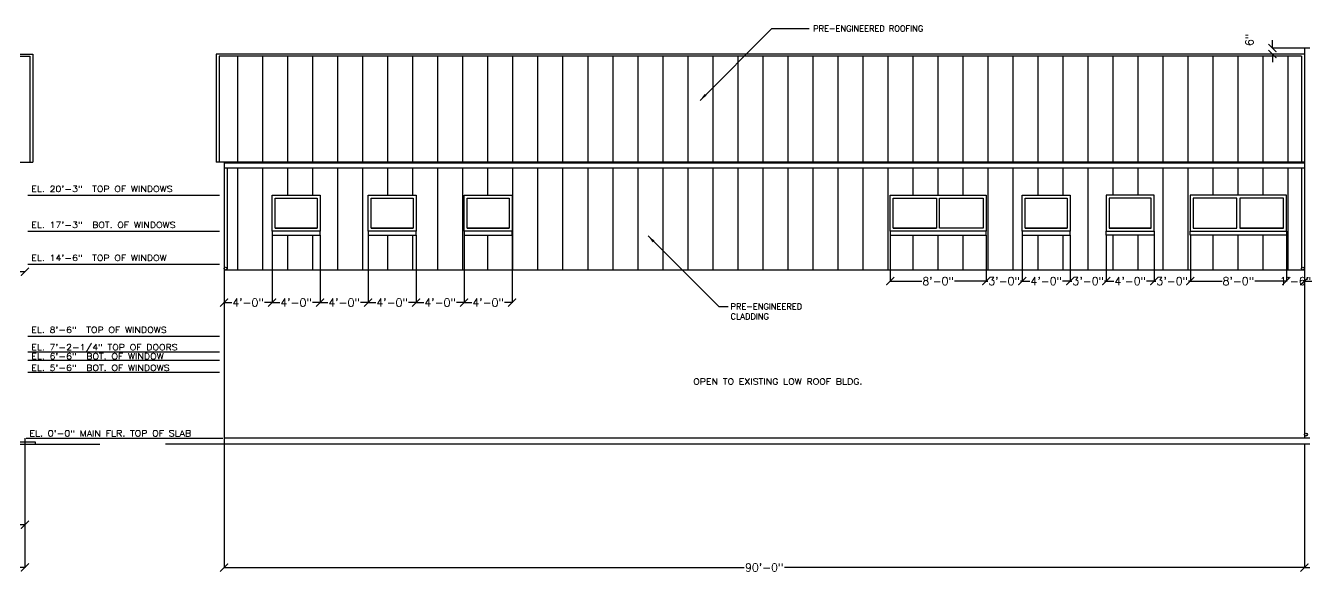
# Model space of a CAD drawing. Header units: millimetres. Extents: x -56835 to 31869, y -46987 to 26719.
# Drawn here: x -23431 to 8530, y -21028 to -7326 of the extents above; entities that cross this region are included whole.
import ezdxf

# ---------------------------------------------------------------- set-up
doc = ezdxf.new("R2010")
doc.units = ezdxf.units.MM
doc.header["$MEASUREMENT"] = 0
doc.header["$PDMODE"] = 3
doc.layers.get('0').update_dxf_attribs({"linetype": 'CONTINUOUS'})
doc.layers.get('DEFPOINTS').update_dxf_attribs({"linetype": 'CONTINUOUS'})
for name, color, linetype in [('Elevation_Cladding', 150, 'CONTINUOUS'), ('Elevation_Dim', 2, 'CONTINUOUS'), ('Elevation_GB', 41, 'CONTINUOUS'), ('Elevation_Trim', 1, 'CONTINUOUS'), ('Floor_Plan_Downspout', 21, 'CONTINUOUS'), ('Floor_Plan_SplashGuard', 22, 'CONTINUOUS'), ('WALLS', 71, 'CONTINUOUS')]:
    doc.layers.add(name, color=color, linetype=linetype)
doc.styles.add('ROMANS-115', font='romans.shx')
doc.dimstyles.new('18-ROMANS-115-PS', dxfattribs={"dimscale": 100, "dimtxt": 2, "dimasz": 2, "dimexe": 0.0625, "dimexo": 0.03125, "dimgap": 0.03125, "dimtad": 0, "dimdec": 3, "dimlfac": 0.04, "dimzin": 3, "dimdsep": 46, "dimlunit": 4, "dimtxsty": 'ROMANS-115', "dimblk": 'ARCHTICK', "dimcen": 0.125, "dimdle": 0.0625, "dimclrd": 256, "dimclre": 256, "dimclrt": 256, "dimadec": 0, "dimazin": 0, "dimtfac": 1, "dimtdec": 3, "dimtix": 1, "dimtofl": 0, "dimtmove": 2, "dimatfit": 0, "dimfxl": 1, "dimtfillclr": 256, "dimfrac": 1, "dimtolj": 1, "dimtzin": 0, "dimarcsym": 0})
pattern_1 = [(90, (0, 0), (-625, 4e-14), [])]

# ---------------------------------------------------------------- blocks, each defined once
blk = doc.blocks.new('_ArchTick')
at = {"color": 0, "linetype": 'ByBlock', "const_width": 0.15}
blk.add_lwpolyline([(-0.5, -0.5), (0.5, 0.5)], dxfattribs=at)
blk = doc.blocks.new('*D27')
at = {"layer": 'DEFPOINTS', "color": 0}
for p in [(-50447, -17642), (-23447, -17642), (-23447, -20879)]:
    blk.add_point(p, dxfattribs=at)
at = {"layer": 'Elevation_Dim', "lineweight": -2}
for p, q in [((-50447, -17645), (-50447, -20885)), ((-23447, -17645), (-23447, -20885)), ((-50453, -20879), (-37450, -20879)), ((-23440, -20879), (-36443, -20879))]:
    blk.add_line(p, q, dxfattribs=at)
at = {"layer": 'Elevation_Dim', "lineweight": -2, "xscale": 200, "yscale": 200, "zscale": 200, "rotation": 180}
blk.add_blockref('_ArchTick', (-50447, -20879), dxfattribs=at)
at = {"layer": 'Elevation_Dim', "lineweight": -2, "xscale": 200, "yscale": 200, "zscale": 200}
blk.add_blockref('_ArchTick', (-23447, -20879), dxfattribs=at)
at = {"layer": 'Elevation_Dim', "insert": (-36947, -20879), "char_height": 200, "attachment_point": 5, "style": 'ROMANS-115'}
blk.add_mtext('\\A1;90\'-0"', dxfattribs=at)
blk = doc.blocks.new('*D28')
at = {"layer": 'DEFPOINTS', "color": 0}
for p in [(-30540, -17642), (-23447, -17642), (-23447, -19813)]:
    blk.add_point(p, dxfattribs=at)
at = {"layer": 'Elevation_Dim', "lineweight": -2}
for p, q in [((-30540, -17645), (-30540, -19819)), ((-23447, -17645), (-23447, -19819)), ((-30547, -19813), (-27682, -19813)), ((-23440, -19813), (-26305, -19813))]:
    blk.add_line(p, q, dxfattribs=at)
at = {"layer": 'Elevation_Dim', "lineweight": -2, "xscale": 200, "yscale": 200, "zscale": 200, "rotation": 180}
blk.add_blockref('_ArchTick', (-30540, -19813), dxfattribs=at)
at = {"layer": 'Elevation_Dim', "lineweight": -2, "xscale": 200, "yscale": 200, "zscale": 200}
blk.add_blockref('_ArchTick', (-23447, -19813), dxfattribs=at)
at = {"layer": 'Elevation_Dim', "insert": (-26993, -19813), "char_height": 200, "attachment_point": 5, "style": 'ROMANS-115'}
blk.add_mtext('\\A1;23\'-7{\\H1.000000x;\\S3#4;}"', dxfattribs=at)
blk = doc.blocks.new('*D53')
at = {"layer": 'DEFPOINTS', "color": 0}
for p in [(-24647, -13481), (-23447, -13481), (-23447, -13481)]:
    blk.add_point(p, dxfattribs=at)
at = {"layer": 'Elevation_Dim', "lineweight": -2}
for p, q in [((-24653, -13481), (-24454, -13481)), ((-24647, -13477), (-24647, -13474)), ((-23440, -13481), (-23639, -13481)), ((-23447, -13477), (-23447, -13474))]:
    blk.add_line(p, q, dxfattribs=at)
at = {"layer": 'Elevation_Dim', "lineweight": -2, "xscale": 200, "yscale": 200, "zscale": 200, "rotation": 180}
blk.add_blockref('_ArchTick', (-24647, -13481), dxfattribs=at)
at = {"layer": 'Elevation_Dim', "lineweight": -2, "xscale": 200, "yscale": 200, "zscale": 200}
blk.add_blockref('_ArchTick', (-23447, -13481), dxfattribs=at)
at = {"layer": 'Elevation_Dim', "insert": (-24047, -13481), "char_height": 200, "attachment_point": 5, "style": 'ROMANS-115'}
blk.add_mtext('\\A1;4\'-0"', dxfattribs=at)
blk = doc.blocks.new('*D76')
at = {"layer": 'DEFPOINTS', "color": 0}
for p in [(-18470, -17792), (8530, -17792), (-18470, -20879)]:
    blk.add_point(p, dxfattribs=at)
at = {"layer": 'Elevation_Dim', "lineweight": -2}
for p, q in [((-18470, -17795), (-18470, -20885)), ((8530, -17795), (8530, -20885)), ((-18476, -20879), (-5473, -20879)), ((8537, -20879), (-4467, -20879))]:
    blk.add_line(p, q, dxfattribs=at)
at = {"layer": 'Elevation_Dim', "lineweight": -2, "xscale": 200, "yscale": 200, "zscale": 200, "rotation": 180}
blk.add_blockref('_ArchTick', (-18470, -20879), dxfattribs=at)
at = {"layer": 'Elevation_Dim', "lineweight": -2, "xscale": 200, "yscale": 200, "zscale": 200}
blk.add_blockref('_ArchTick', (8530, -20879), dxfattribs=at)
at = {"layer": 'Elevation_Dim', "insert": (-4970, -20879), "char_height": 200, "attachment_point": 5, "style": 'ROMANS-115'}
blk.add_mtext('\\A1;90\'-0"', dxfattribs=at)
blk = doc.blocks.new('*D80')
at = {"layer": 'DEFPOINTS', "color": 0}
for p in [(8530, -17792), (11230, -17792), (8530, -20879)]:
    blk.add_point(p, dxfattribs=at)
at = {"layer": 'Elevation_Dim', "lineweight": -2}
for p, q in [((8530, -17795), (8530, -20885)), ((11230, -17795), (11230, -20885)), ((8524, -20879), (9481, -20879)), ((11237, -20879), (10297, -20879))]:
    blk.add_line(p, q, dxfattribs=at)
at = {"layer": 'Elevation_Dim', "lineweight": -2, "xscale": 200, "yscale": 200, "zscale": 200, "rotation": 180}
blk.add_blockref('_ArchTick', (8530, -20879), dxfattribs=at)
at = {"layer": 'Elevation_Dim', "lineweight": -2, "xscale": 200, "yscale": 200, "zscale": 200}
blk.add_blockref('_ArchTick', (11230, -20879), dxfattribs=at)
at = {"layer": 'Elevation_Dim', "insert": (9889, -20897), "char_height": 200, "attachment_point": 5, "style": 'ROMANS-115'}
blk.add_mtext('\\A1;9\'-0"', dxfattribs=at)
blk = doc.blocks.new('*D81')
at = {"layer": 'DEFPOINTS', "color": 0}
for p in [(7730, -7892), (8530, -7892), (8048, -8042)]:
    blk.add_point(p, dxfattribs=at)
at = {"layer": 'Elevation_Dim', "lineweight": -2}
for p, q in [((8527, -7892), (7723, -7892)), ((7730, -7892), (7730, -7692)), ((8045, -8042), (7723, -8042)), ((7730, -8042), (7730, -8242))]:
    blk.add_line(p, q, dxfattribs=at)
at = {"layer": 'Elevation_Dim', "lineweight": -2, "xscale": 200, "yscale": 200, "zscale": 200}
for p, rotation in [((7730, -7892), 270), ((7730, -8042), 90)]:
    blk.add_blockref('_ArchTick', p, dxfattribs=dict(at, rotation=rotation))
at = {"layer": 'Elevation_Dim', "insert": (7155, -7684), "char_height": 200, "attachment_point": 5, "rotation": 90, "style": 'ROMANS-115'}
blk.add_mtext('\\A1;6"', dxfattribs=at)
blk = doc.blocks.new('*D84')
at = {"layer": 'DEFPOINTS', "color": 0}
for p in [(-17270, -12567), (-16070, -12567), (-16070, -14253)]:
    blk.add_point(p, dxfattribs=at)
at = {"layer": 'Elevation_Dim', "lineweight": -2}
for p, q in [((-17270, -12570), (-17270, -14259)), ((-16070, -12570), (-16070, -14259)), ((-17276, -14253), (-17078, -14253)), ((-16063, -14253), (-16262, -14253))]:
    blk.add_line(p, q, dxfattribs=at)
at = {"layer": 'Elevation_Dim', "lineweight": -2, "xscale": 200, "yscale": 200, "zscale": 200, "rotation": 180}
blk.add_blockref('_ArchTick', (-17270, -14253), dxfattribs=at)
at = {"layer": 'Elevation_Dim', "lineweight": -2, "xscale": 200, "yscale": 200, "zscale": 200}
blk.add_blockref('_ArchTick', (-16070, -14253), dxfattribs=at)
at = {"layer": 'Elevation_Dim', "insert": (-16670, -14253), "char_height": 200, "attachment_point": 5, "style": 'ROMANS-115'}
blk.add_mtext('\\A1;4\'-0"', dxfattribs=at)
blk = doc.blocks.new('*D85')
at = {"layer": 'DEFPOINTS', "color": 0}
for p in [(-14870, -12567), (-13670, -12567), (-13670, -14253)]:
    blk.add_point(p, dxfattribs=at)
at = {"layer": 'Elevation_Dim', "lineweight": -2}
for p, q in [((-14870, -12570), (-14870, -14259)), ((-13670, -12570), (-13670, -14259)), ((-14876, -14253), (-14678, -14253)), ((-13663, -14253), (-13862, -14253))]:
    blk.add_line(p, q, dxfattribs=at)
at = {"layer": 'Elevation_Dim', "lineweight": -2, "xscale": 200, "yscale": 200, "zscale": 200, "rotation": 180}
blk.add_blockref('_ArchTick', (-14870, -14253), dxfattribs=at)
at = {"layer": 'Elevation_Dim', "lineweight": -2, "xscale": 200, "yscale": 200, "zscale": 200}
blk.add_blockref('_ArchTick', (-13670, -14253), dxfattribs=at)
at = {"layer": 'Elevation_Dim', "insert": (-14270, -14253), "char_height": 200, "attachment_point": 5, "style": 'ROMANS-115'}
blk.add_mtext('\\A1;4\'-0"', dxfattribs=at)
blk = doc.blocks.new('*D86')
at = {"layer": 'DEFPOINTS', "color": 0}
for p in [(-12470, -12567), (-11270, -12567), (-11270, -14253)]:
    blk.add_point(p, dxfattribs=at)
at = {"layer": 'Elevation_Dim', "lineweight": -2}
for p, q in [((-12470, -12570), (-12470, -14259)), ((-11270, -12570), (-11270, -14259)), ((-12476, -14253), (-12278, -14253)), ((-11263, -14253), (-11462, -14253))]:
    blk.add_line(p, q, dxfattribs=at)
at = {"layer": 'Elevation_Dim', "lineweight": -2, "xscale": 200, "yscale": 200, "zscale": 200, "rotation": 180}
blk.add_blockref('_ArchTick', (-12470, -14253), dxfattribs=at)
at = {"layer": 'Elevation_Dim', "lineweight": -2, "xscale": 200, "yscale": 200, "zscale": 200}
blk.add_blockref('_ArchTick', (-11270, -14253), dxfattribs=at)
at = {"layer": 'Elevation_Dim', "insert": (-11870, -14253), "char_height": 200, "attachment_point": 5, "style": 'ROMANS-115'}
blk.add_mtext('\\A1;4\'-0"', dxfattribs=at)
blk = doc.blocks.new('*D87')
at = {"layer": 'DEFPOINTS', "color": 0}
for p in [(-16070, -14253), (-14870, -14253), (-14870, -14253)]:
    blk.add_point(p, dxfattribs=at)
at = {"layer": 'Elevation_Dim', "lineweight": -2}
for p, q in [((-16076, -14253), (-15878, -14253)), ((-16070, -14250), (-16070, -14247)), ((-14863, -14253), (-15062, -14253)), ((-14870, -14250), (-14870, -14247))]:
    blk.add_line(p, q, dxfattribs=at)
at = {"layer": 'Elevation_Dim', "lineweight": -2, "xscale": 200, "yscale": 200, "zscale": 200, "rotation": 180}
blk.add_blockref('_ArchTick', (-16070, -14253), dxfattribs=at)
at = {"layer": 'Elevation_Dim', "lineweight": -2, "xscale": 200, "yscale": 200, "zscale": 200}
blk.add_blockref('_ArchTick', (-14870, -14253), dxfattribs=at)
at = {"layer": 'Elevation_Dim', "insert": (-15470, -14253), "char_height": 200, "attachment_point": 5, "style": 'ROMANS-115'}
blk.add_mtext('\\A1;4\'-0"', dxfattribs=at)
blk = doc.blocks.new('*D88')
at = {"layer": 'DEFPOINTS', "color": 0}
for p in [(-13670, -14253), (-12470, -14253), (-12470, -14253)]:
    blk.add_point(p, dxfattribs=at)
at = {"layer": 'Elevation_Dim', "lineweight": -2}
for p, q in [((-13676, -14253), (-13478, -14253)), ((-13670, -14250), (-13670, -14247)), ((-12463, -14253), (-12662, -14253)), ((-12470, -14250), (-12470, -14247))]:
    blk.add_line(p, q, dxfattribs=at)
at = {"layer": 'Elevation_Dim', "lineweight": -2, "xscale": 200, "yscale": 200, "zscale": 200, "rotation": 180}
blk.add_blockref('_ArchTick', (-13670, -14253), dxfattribs=at)
at = {"layer": 'Elevation_Dim', "lineweight": -2, "xscale": 200, "yscale": 200, "zscale": 200}
blk.add_blockref('_ArchTick', (-12470, -14253), dxfattribs=at)
at = {"layer": 'Elevation_Dim', "insert": (-13070, -14253), "char_height": 200, "attachment_point": 5, "style": 'ROMANS-115'}
blk.add_mtext('\\A1;4\'-0"', dxfattribs=at)
blk = doc.blocks.new('*D89')
at = {"layer": 'DEFPOINTS', "color": 0}
for p in [(-18470, -14253), (-18470, -14253), (-17270, -14253)]:
    blk.add_point(p, dxfattribs=at)
at = {"layer": 'Elevation_Dim', "lineweight": -2}
for p, q in [((-18476, -14253), (-18278, -14253)), ((-18470, -14250), (-18470, -14247)), ((-17263, -14253), (-17462, -14253)), ((-17270, -14250), (-17270, -14247))]:
    blk.add_line(p, q, dxfattribs=at)
at = {"layer": 'Elevation_Dim', "lineweight": -2, "xscale": 200, "yscale": 200, "zscale": 200, "rotation": 180}
blk.add_blockref('_ArchTick', (-18470, -14253), dxfattribs=at)
at = {"layer": 'Elevation_Dim', "lineweight": -2, "xscale": 200, "yscale": 200, "zscale": 200}
blk.add_blockref('_ArchTick', (-17270, -14253), dxfattribs=at)
at = {"layer": 'Elevation_Dim', "insert": (-17870, -14253), "char_height": 200, "attachment_point": 5, "style": 'ROMANS-115'}
blk.add_mtext('\\A1;4\'-0"', dxfattribs=at)
blk = doc.blocks.new('*D90')
at = {"layer": 'DEFPOINTS', "color": 0}
for p in [(-1824, -12567), (576, -12567), (576, -13717)]:
    blk.add_point(p, dxfattribs=at)
at = {"layer": 'Elevation_Dim', "lineweight": -2}
for p, q in [((-1824, -12570), (-1824, -13724)), ((576, -12570), (576, -13724)), ((-1831, -13717), (-1032, -13717)), ((582, -13717), (-217, -13717))]:
    blk.add_line(p, q, dxfattribs=at)
at = {"layer": 'Elevation_Dim', "lineweight": -2, "xscale": 200, "yscale": 200, "zscale": 200, "rotation": 180}
blk.add_blockref('_ArchTick', (-1824, -13717), dxfattribs=at)
at = {"layer": 'Elevation_Dim', "lineweight": -2, "xscale": 200, "yscale": 200, "zscale": 200}
blk.add_blockref('_ArchTick', (576, -13717), dxfattribs=at)
at = {"layer": 'Elevation_Dim', "insert": (-624, -13717), "char_height": 200, "attachment_point": 5, "style": 'ROMANS-115'}
blk.add_mtext('\\A1;8\'-0"', dxfattribs=at)
blk = doc.blocks.new('*D91')
at = {"layer": 'DEFPOINTS', "color": 0}
for p in [(5679, -12567), (8079, -12567), (8079, -13717)]:
    blk.add_point(p, dxfattribs=at)
at = {"layer": 'Elevation_Dim', "lineweight": -2}
for p, q in [((5679, -12570), (5679, -13724)), ((8079, -12570), (8079, -13724)), ((5673, -13717), (6471, -13717)), ((8085, -13717), (7287, -13717))]:
    blk.add_line(p, q, dxfattribs=at)
at = {"layer": 'Elevation_Dim', "lineweight": -2, "xscale": 200, "yscale": 200, "zscale": 200, "rotation": 180}
blk.add_blockref('_ArchTick', (5679, -13717), dxfattribs=at)
at = {"layer": 'Elevation_Dim', "lineweight": -2, "xscale": 200, "yscale": 200, "zscale": 200}
blk.add_blockref('_ArchTick', (8079, -13717), dxfattribs=at)
at = {"layer": 'Elevation_Dim', "insert": (6879, -13717), "char_height": 200, "attachment_point": 5, "style": 'ROMANS-115'}
blk.add_mtext('\\A1;8\'-0"', dxfattribs=at)
blk = doc.blocks.new('*D92')
at = {"layer": 'DEFPOINTS', "color": 0}
for p in [(1477, -12567), (2677, -12567), (2677, -13717)]:
    blk.add_point(p, dxfattribs=at)
at = {"layer": 'Elevation_Dim', "lineweight": -2}
for p, q in [((1477, -12570), (1477, -13724)), ((2677, -12570), (2677, -13724)), ((1471, -13717), (1669, -13717)), ((2683, -13717), (2485, -13717))]:
    blk.add_line(p, q, dxfattribs=at)
at = {"layer": 'Elevation_Dim', "lineweight": -2, "xscale": 200, "yscale": 200, "zscale": 200, "rotation": 180}
blk.add_blockref('_ArchTick', (1477, -13717), dxfattribs=at)
at = {"layer": 'Elevation_Dim', "lineweight": -2, "xscale": 200, "yscale": 200, "zscale": 200}
blk.add_blockref('_ArchTick', (2677, -13717), dxfattribs=at)
at = {"layer": 'Elevation_Dim', "insert": (2077, -13717), "char_height": 200, "attachment_point": 5, "style": 'ROMANS-115'}
blk.add_mtext('\\A1;4\'-0"', dxfattribs=at)
blk = doc.blocks.new('*D93')
at = {"layer": 'DEFPOINTS', "color": 0}
for p in [(3577, -12567), (4777, -12567), (4777, -13717)]:
    blk.add_point(p, dxfattribs=at)
at = {"layer": 'Elevation_Dim', "lineweight": -2}
for p, q in [((3577, -12570), (3577, -13724)), ((4777, -12570), (4777, -13724)), ((3571, -13717), (3769, -13717)), ((4783, -13717), (4585, -13717))]:
    blk.add_line(p, q, dxfattribs=at)
at = {"layer": 'Elevation_Dim', "lineweight": -2, "xscale": 200, "yscale": 200, "zscale": 200, "rotation": 180}
blk.add_blockref('_ArchTick', (3577, -13717), dxfattribs=at)
at = {"layer": 'Elevation_Dim', "lineweight": -2, "xscale": 200, "yscale": 200, "zscale": 200}
blk.add_blockref('_ArchTick', (4777, -13717), dxfattribs=at)
at = {"layer": 'Elevation_Dim', "insert": (4177, -13717), "char_height": 200, "attachment_point": 5, "style": 'ROMANS-115'}
blk.add_mtext('\\A1;4\'-0"', dxfattribs=at)
blk = doc.blocks.new('*D94')
at = {"layer": 'DEFPOINTS', "color": 0}
for p in [(576, -13717), (1476, -13717), (1476, -13717)]:
    blk.add_point(p, dxfattribs=at)
at = {"layer": 'Elevation_Dim', "lineweight": -2}
for p, q in [((569, -13717), (618, -13717)), ((576, -13714), (576, -13711)), ((1482, -13717), (1433, -13717)), ((1476, -13714), (1476, -13711))]:
    blk.add_line(p, q, dxfattribs=at)
at = {"layer": 'Elevation_Dim', "lineweight": -2, "xscale": 200, "yscale": 200, "zscale": 200, "rotation": 180}
blk.add_blockref('_ArchTick', (576, -13717), dxfattribs=at)
at = {"layer": 'Elevation_Dim', "lineweight": -2, "xscale": 200, "yscale": 200, "zscale": 200}
blk.add_blockref('_ArchTick', (1476, -13717), dxfattribs=at)
at = {"layer": 'Elevation_Dim', "insert": (1026, -13717), "char_height": 200, "attachment_point": 5, "style": 'ROMANS-115'}
blk.add_mtext('\\A1;3\'-0"', dxfattribs=at)
blk = doc.blocks.new('*D95')
at = {"layer": 'DEFPOINTS', "color": 0}
for p in [(2677, -13717), (3577, -13717), (3577, -13717)]:
    blk.add_point(p, dxfattribs=at)
at = {"layer": 'Elevation_Dim', "lineweight": -2}
for p, q in [((2671, -13717), (2719, -13717)), ((2677, -13714), (2677, -13711)), ((3583, -13717), (3535, -13717)), ((3577, -13714), (3577, -13711))]:
    blk.add_line(p, q, dxfattribs=at)
at = {"layer": 'Elevation_Dim', "lineweight": -2, "xscale": 200, "yscale": 200, "zscale": 200, "rotation": 180}
blk.add_blockref('_ArchTick', (2677, -13717), dxfattribs=at)
at = {"layer": 'Elevation_Dim', "lineweight": -2, "xscale": 200, "yscale": 200, "zscale": 200}
blk.add_blockref('_ArchTick', (3577, -13717), dxfattribs=at)
at = {"layer": 'Elevation_Dim', "insert": (3127, -13717), "char_height": 200, "attachment_point": 5, "style": 'ROMANS-115'}
blk.add_mtext('\\A1;3\'-0"', dxfattribs=at)
blk = doc.blocks.new('*D96')
at = {"layer": 'DEFPOINTS', "color": 0}
for p in [(4777, -13717), (5677, -13717), (5677, -13717)]:
    blk.add_point(p, dxfattribs=at)
at = {"layer": 'Elevation_Dim', "lineweight": -2}
for p, q in [((4771, -13717), (4819, -13717)), ((4777, -13714), (4777, -13711)), ((5683, -13717), (5635, -13717)), ((5677, -13714), (5677, -13711))]:
    blk.add_line(p, q, dxfattribs=at)
at = {"layer": 'Elevation_Dim', "lineweight": -2, "xscale": 200, "yscale": 200, "zscale": 200, "rotation": 180}
blk.add_blockref('_ArchTick', (4777, -13717), dxfattribs=at)
at = {"layer": 'Elevation_Dim', "lineweight": -2, "xscale": 200, "yscale": 200, "zscale": 200}
blk.add_blockref('_ArchTick', (5677, -13717), dxfattribs=at)
at = {"layer": 'Elevation_Dim', "insert": (5227, -13717), "char_height": 200, "attachment_point": 5, "style": 'ROMANS-115'}
blk.add_mtext('\\A1;3\'-0"', dxfattribs=at)
blk = doc.blocks.new('*D97')
at = {"layer": 'DEFPOINTS', "color": 0}
for p in [(8079, -13717), (8530, -13717), (8530, -13717)]:
    blk.add_point(p, dxfattribs=at)
at = {"layer": 'Elevation_Dim', "lineweight": -2}
for p, q in [((8079, -13717), (7879, -13717)), ((8079, -13714), (8079, -13711)), ((8530, -13714), (8530, -13711)), ((8530, -13717), (8730, -13717))]:
    blk.add_line(p, q, dxfattribs=at)
at = {"layer": 'Elevation_Dim', "lineweight": -2, "xscale": 200, "yscale": 200, "zscale": 200}
blk.add_blockref('_ArchTick', (8079, -13717), dxfattribs=at)
at = {"layer": 'Elevation_Dim', "lineweight": -2, "xscale": 200, "yscale": 200, "zscale": 200, "rotation": 180}
blk.add_blockref('_ArchTick', (8530, -13717), dxfattribs=at)
at = {"layer": 'Elevation_Dim', "insert": (8305, -13717), "char_height": 200, "attachment_point": 5, "style": 'ROMANS-115'}
blk.add_mtext('\\A1;1\'-6"', dxfattribs=at)

msp = doc.modelspace()

# ---------------------------------------------------------------- hatches: boundary and pattern name
at = {"layer": 'Elevation_Cladding'}
h = msp.add_hatch(dxfattribs=at)
h.set_pattern_fill('LINE,_O', color=256, scale=5000, angle=90)
h.set_pattern_definition(pattern_1)
h.paths.add_polyline_path([(-23321.5867, -8091.5811), (-50371.5867, -8091.5811), (-50371.5867, -10741.5811), (-23321.5867, -10741.5811)])
h = msp.add_hatch(dxfattribs=at)
h.set_pattern_fill('LINE,_O', color=256, scale=5000, angle=90)
h.set_pattern_definition(pattern_1)
h.paths.add_polyline_path([(-18594.6528, -8091.5811), (8455.3472, -8091.5811), (8455.3472, -10741.5811), (-18594.6528, -10741.5811)])
h = msp.add_hatch(dxfattribs=at)
h.set_pattern_fill('LINE,_O', color=256, scale=5000, angle=90)
h.set_pattern_definition(pattern_1)
h.paths.add_polyline_path([(8455.3472, -10891.5811), (-18394.6528, -10891.5811), (-18394.6528, -13441.5811), (8492.8472, -13441.5811, -0.4142135624), (8455.3472, -13404.0811)])
h.paths.add_polyline_path([(-1824.4465, -12466.5811), (-1824.4465, -11566.5811), (575.5535, -11566.5811), (575.5535, -12466.5811), (575.5535, -12566.5811), (-1824.4465, -12566.5811)], flags=16)
h.paths.add_polyline_path([(-1749.4465, -12391.5811), (-1749.4465, -11641.5811), (-661.9465, -11641.5811), (-661.9465, -12391.5811)], flags=0)
h.paths.add_polyline_path([(-11269.6528, -12566.5811), (-12469.6528, -12566.5811), (-12469.6528, -12466.5811), (-12469.6528, -11566.5811), (-11269.6528, -11566.5811), (-11269.6528, -12466.5811)], flags=16)
h.paths.add_polyline_path([(-11344.6528, -12391.5811), (-12394.6528, -12391.5811), (-12394.6528, -11641.5811), (-11344.6528, -11641.5811)], flags=0)
h.paths.add_polyline_path([(-586.9465, -12391.5811), (-586.9465, -11641.5811), (500.5535, -11641.5811), (500.5535, -12391.5811)], flags=0)
h.paths.add_polyline_path([(-13669.6528, -12566.5811), (-14869.6528, -12566.5811), (-14869.6528, -12466.5811), (-14869.6528, -11566.5811), (-13669.6528, -11566.5811), (-13669.6528, -12466.5811)], flags=16)
h.paths.add_polyline_path([(-13744.6528, -12391.5811), (-14794.6528, -12391.5811), (-14794.6528, -11641.5811), (-13744.6528, -11641.5811)], flags=0)
h.paths.add_polyline_path([(1477.2222, -12466.5811), (1477.2222, -11566.5811), (2677.2222, -11566.5811), (2677.2222, -12466.5811), (2677.2222, -12566.5811), (1477.2222, -12566.5811)], flags=16)
h.paths.add_polyline_path([(1552.2222, -12391.5811), (1552.2222, -11641.5811), (2602.2222, -11641.5811), (2602.2222, -12391.5811)], flags=0)
h.paths.add_polyline_path([(-16069.6528, -12566.5811), (-17269.6528, -12566.5811), (-17269.6528, -12466.5811), (-17269.6528, -11566.5811), (-16069.6528, -11566.5811), (-16069.6528, -12466.5811)], flags=16)
h.paths.add_polyline_path([(-16144.6528, -12391.5811), (-17194.6528, -12391.5811), (-17194.6528, -11641.5811), (-16144.6528, -11641.5811)], flags=0)
h.paths.add_polyline_path([(3577.2222, -12466.5811), (3577.2222, -11566.5811), (4777.2222, -11566.5811), (4777.2222, -12466.5811), (4777.2222, -12566.5811), (3577.2222, -12566.5811)], flags=16)
h.paths.add_polyline_path([(3652.2222, -12391.5811), (3652.2222, -11641.5811), (4702.2222, -11641.5811), (4702.2222, -12391.5811)], flags=0)
h.paths.add_polyline_path([(5678.8908, -12466.5811), (5678.8908, -11566.5811), (8078.8908, -11566.5811), (8078.8908, -12466.5811), (8078.8908, -12566.5811), (5678.8908, -12566.5811)], flags=16)
h.paths.add_polyline_path([(5753.8908, -12391.5811), (5753.8908, -11641.5811), (6841.3908, -11641.5811), (6841.3908, -12391.5811)], flags=0)
h.paths.add_polyline_path([(6916.3908, -12391.5811), (6916.3908, -11641.5811), (8003.8908, -11641.5811), (8003.8908, -12391.5811)], flags=0)

# ---------------------------------------------------------------- linework, layer by layer
at = {"layer": 'Elevation_Dim', "ltscale": 0.1}
for p, q in [((-23377.6674, -11566.5811), (-18581.4906, -11566.5811)), ((-23377.6674, -12466.5811), (-18581.4906, -12466.5811)), ((-23377.6674, -13291.5811), (-18581.4906, -13291.5811)), ((-23377.6674, -15091.5811), (-18581.4906, -15091.5811)), ((-23377.6674, -15485.3311), (-18581.4906, -15485.3311)), ((-23377.6674, -15691.5811), (-18581.4906, -15691.5811)), ((-23377.6674, -15991.5811), (-18581.4906, -15991.5811)), ((-23415.2766, -17641.5811), (-18503.5666, -17641.5811))]:
    msp.add_line(p, q, dxfattribs=at)
at = {"layer": 'Elevation_Dim'}
for points in [[(-16069.6528, -12466.5811), (-17269.6528, -12466.5811), (-17269.6528, -12566.5811), (-16069.6528, -12566.5811)], [(-13669.6528, -12466.5811), (-14869.6528, -12466.5811), (-14869.6528, -12566.5811), (-13669.6528, -12566.5811)], [(-11269.6528, -12466.5811), (-12469.6528, -12466.5811), (-12469.6528, -12566.5811), (-11269.6528, -12566.5811)], [(575.5535, -12466.5811), (-1824.4465, -12466.5811), (-1824.4465, -12566.5811), (575.5535, -12566.5811)], [(2677.2222, -12466.5811), (1477.2222, -12466.5811), (1477.2222, -12566.5811), (2677.2222, -12566.5811)], [(3577.2222, -12466.5811), (4777.2222, -12466.5811), (4777.2222, -12566.5811), (3577.2222, -12566.5811)], [(5678.8908, -12466.5811), (8078.8908, -12466.5811), (8078.8908, -12566.5811), (5678.8908, -12566.5811)]]:
    msp.add_lwpolyline(points, close=True, dxfattribs=at)
at = {"layer": 'Elevation_GB'}
for p, q in [((-56835.4039, -17791.5811), (-21576.3027, -17791.5811)), ((14619.1644, -17791.5811), (-19934.163, -17791.5811)), ((13330.3472, -17641.5811), (-18469.6528, -17641.5811))]:
    msp.add_line(p, q, dxfattribs=at)
at = {"layer": 'Elevation_Trim'}
for p, q in [((-50371.5867, -8091.5811), (-23321.5867, -8091.5811)), ((-23321.5867, -8091.5811), (-23321.5867, -10741.5811)), ((8455.3472, -8091.5811), (-18594.6528, -8091.5811)), ((-18594.6528, -8091.5811), (-18594.6528, -10741.5811)), ((8455.3472, -8091.5811), (8455.3472, -10741.5811)), ((8530.3472, -10766.5811), (-18469.6528, -10766.5811)), ((8530.3472, -10891.5811), (-18469.6528, -10891.5811))]:
    msp.add_line(p, q, dxfattribs=at)
at = {"layer": 'Floor_Plan_Downspout'}
for p, q in [((-18394.6528, -10891.5811), (-18394.6528, -13404.0811)), ((8455.3472, -10891.5811), (8455.3472, -13404.0811))]:
    msp.add_line(p, q, dxfattribs=at)
for centre in [(-18432.1528, -13404.0811), (8492.8472, -13404.0811), (8567.8472, -17554.0811)]:
    msp.add_circle(centre, 37.5, dxfattribs=at)
at = {"layer": 'Floor_Plan_SplashGuard'}
msp.add_lwpolyline([(-23784.0867, -17791.5811), (-23184.0867, -17791.5811), (-23184.0867, -17741.5811), (-23784.0867, -17741.5811)], close=True, dxfattribs=at)
at = {"layer": 'WALLS'}
for p, q in [((8530.3472, -7891.5811), (8530.3472, -17641.5811)), ((11230.3472, -7891.5811), (8530.3472, -7891.5811)), ((-50446.5867, -8041.5811), (-23246.5867, -8041.5811)), ((-23246.5867, -8041.5811), (-23246.5867, -10741.5811)), ((8530.3472, -8041.5811), (-18669.6528, -8041.5811)), ((-18669.6528, -8041.5811), (-18669.6528, -10741.5811)), ((-50446.5867, -10741.5811), (-23246.5867, -10741.5811)), ((8530.3472, -10741.5811), (-18669.6528, -10741.5811)), ((-18469.6528, -10741.5811), (-18469.6528, -17791.5811)), ((-17194.6528, -12391.5811), (-16144.6528, -12391.5811)), ((-14794.6528, -12391.5811), (-13744.6528, -12391.5811)), ((-12394.6528, -12391.5811), (-11344.6528, -12391.5811)), ((-1749.4465, -12391.5811), (-661.9465, -12391.5811)), ((1552.2222, -12391.5811), (2602.2222, -12391.5811)), ((4702.2222, -12391.5811), (3652.2222, -12391.5811)), ((8003.8908, -12391.5811), (6916.3908, -12391.5811)), ((8530.3472, -13441.5811), (-18469.6528, -13441.5811))]:
    msp.add_line(p, q, dxfattribs=at)
for points in [[(-17269.6528, -12466.5811), (-17269.6528, -11566.5811), (-16069.6528, -11566.5811), (-16069.6528, -12466.5811)], [(-17194.6528, -12391.5811), (-17194.6528, -11641.5811), (-16144.6528, -11641.5811), (-16144.6528, -12391.5811)], [(-14869.6528, -12466.5811), (-14869.6528, -11566.5811), (-13669.6528, -11566.5811), (-13669.6528, -12466.5811)], [(-14794.6528, -12391.5811), (-14794.6528, -11641.5811), (-13744.6528, -11641.5811), (-13744.6528, -12391.5811)], [(-12469.6528, -12466.5811), (-12469.6528, -11566.5811), (-11269.6528, -11566.5811), (-11269.6528, -12466.5811)], [(-12394.6528, -12391.5811), (-12394.6528, -11641.5811), (-11344.6528, -11641.5811), (-11344.6528, -12391.5811)], [(-1824.4465, -12466.5811), (-1824.4465, -11566.5811), (575.5535, -11566.5811), (575.5535, -12466.5811)], [(-1749.4465, -12391.5811), (-1749.4465, -11641.5811), (-661.9465, -11641.5811), (-661.9465, -12391.5811)], [(-586.9465, -12391.5811), (-586.9465, -11641.5811), (500.5535, -11641.5811), (500.5535, -12391.5811)], [(1477.2222, -12466.5811), (1477.2222, -11566.5811), (2677.2222, -11566.5811), (2677.2222, -12466.5811)], [(1552.2222, -12391.5811), (1552.2222, -11641.5811), (2602.2222, -11641.5811), (2602.2222, -12391.5811)], [(4777.2222, -12466.5811), (4777.2222, -11566.5811), (3577.2222, -11566.5811), (3577.2222, -12466.5811)], [(4702.2222, -12391.5811), (4702.2222, -11641.5811), (3652.2222, -11641.5811), (3652.2222, -12391.5811)], [(8078.8908, -12466.5811), (8078.8908, -11566.5811), (5678.8908, -11566.5811), (5678.8908, -12466.5811)], [(6841.3908, -12391.5811), (6841.3908, -11641.5811), (5753.8908, -11641.5811), (5753.8908, -12391.5811)], [(8003.8908, -12391.5811), (8003.8908, -11641.5811), (6916.3908, -11641.5811), (6916.3908, -12391.5811)]]:
    msp.add_lwpolyline(points, close=True, dxfattribs=at)

# ---------------------------------------------------------------- texts
at = {"layer": 'Elevation_Dim', "style": 'ROMANS-115', "width": 1.15}
for s, p in [('EL. 20\'-3"  TOP OF WINDOWS', (-23289.8005, -11487.0915)), ('EL. 17\'-3"  BOT. OF WINDOWS', (-23289.8005, -12387.0915)), ('EL. 14\'-6"  TOP OF WINDOW', (-23289.8005, -13212.0915)), ('EL. 8\'-6"  TOP OF WINDOWS', (-23289.8005, -15012.0915)), ('EL. 7\'-2-1/4" TOP OF DOORS', (-23289.8005, -15447.0482)), ('EL. 6\'-6"  BOT. OF WINDOW', (-23289.8005, -15672.5645)), ('EL. 5\'-6"  BOT. OF WINDOWS', (-23289.8005, -15960.4699)), ('OPEN TO EXISTING LOW ROOF BLDG.', (-6745.1204, -16303.7342)), ('EL. 0\'-0" MAIN FLR. TOP OF SLAB', (-23335.4457, -17599.8677))]:
    msp.add_text(s, height=150, dxfattribs=at).set_placement(p)
at = {"layer": 'Elevation_Dim', "insert": (-3745.6424, -7326.1086), "char_height": 150, "width": 3746.945494, "attachment_point": 1, "style": 'ROMANS-115'}
msp.add_mtext('\\A1;PRE-ENGINEERED ROOFING', dxfattribs=at)
at = {"layer": 'Elevation_Dim', "insert": (-5811.3867, -14276.4764), "char_height": 150, "attachment_point": 1, "style": 'ROMANS-115'}
msp.add_mtext('\\A1;PRE-ENGINEERED\\PCLADDING', dxfattribs=at)

# ---------------------------------------------------------------- dimensions: what is measured, and where the dimension line sits
at = {"layer": 'Elevation_Dim'}
for base, p1, p2, angle, override, picture, middle in [((7729.6319, -7891.5811), (8048.4945, -8041.5811), (8530.3472, -7891.5811), 90, {"dimpost": '\\X', "dimtmove": 2}, '*D81', (7155.2306, -7683.9288)), ((8530.3472, -20878.8406), (11230.3472, -17791.5811), (8530.3472, -17791.5811), 180, {"dimpost": '\\X'}, '*D80', (9888.7449, -20896.6515))]:
    dim = msp.add_linear_dim(base=base, p1=p1, p2=p2, angle=angle, dimstyle='18-ROMANS-115-PS', override=override, dxfattribs=at)
    dim.commit()
    dim.dimension.update_dxf_attribs({"geometry": picture, "text_midpoint": middle, "dimtype": 160})
for base, p1, p2, picture, middle in [((-16069.6528, -14252.7971), (-17269.6528, -12566.5811), (-16069.6528, -12566.5811), '*D84', (-16669.6528, -14252.7971)), ((-13669.6528, -14252.7971), (-14869.6528, -12566.5811), (-13669.6528, -12566.5811), '*D85', (-14269.6528, -14252.7971)), ((-11269.6528, -14252.7971), (-12469.6528, -12566.5811), (-11269.6528, -12566.5811), '*D86', (-11869.6528, -14252.7971)), ((575.5535, -13717.4954), (-1824.4465, -12566.5811), (575.5535, -12566.5811), '*D90', (-624.4465, -13717.4954)), ((2677.2222, -13717.4954), (1477.2222, -12566.5811), (2677.2222, -12566.5811), '*D92', (2077.2222, -13717.4954)), ((4777.2222, -13717.4954), (3577.2222, -12566.5811), (4777.2222, -12566.5811), '*D93', (4177.2222, -13717.4954)), ((8078.8908, -13717.4954), (5678.8908, -12566.5811), (8078.8908, -12566.5811), '*D91', (6878.8908, -13717.4954)), ((-23446.5867, -13480.6177), (-24646.5867, -13480.6177), (-23446.5867, -13480.6177), '*D53', (-24046.5867, -13480.6177)), ((1475.5535, -13717.4954), (575.5535, -13717.4954), (1475.5535, -13717.4954), '*D94', (1025.5535, -13717.4954)), ((3577.2222, -13717.4954), (2677.2222, -13717.4954), (3577.2222, -13717.4954), '*D95', (3127.2222, -13717.4954)), ((5677.2222, -13717.4954), (4777.2222, -13717.4954), (5677.2222, -13717.4954), '*D96', (5227.2222, -13717.4954)), ((8530.3472, -13717.4954), (8078.8908, -13717.4954), (8530.3472, -13717.4954), '*D97', (8304.619, -13717.4954)), ((-18469.6528, -14252.7971), (-17269.6528, -14252.7971), (-18469.6528, -14252.7971), '*D89', (-17869.6528, -14252.7971)), ((-14869.6528, -14252.7971), (-16069.6528, -14252.7971), (-14869.6528, -14252.7971), '*D87', (-15469.6528, -14252.7971)), ((-12469.6528, -14252.7971), (-13669.6528, -14252.7971), (-12469.6528, -14252.7971), '*D88', (-13069.6528, -14252.7971)), ((-23446.5867, -20878.8406), (-50446.5867, -17641.5811), (-23446.5867, -17641.5811), '*D27', (-36946.5867, -20878.8406)), ((-23446.5867, -19812.9104), (-30540.3367, -17641.5811), (-23446.5867, -17641.5811), '*D28', (-26993.4617, -19812.9104))]:
    dim = msp.add_linear_dim(base=base, p1=p1, p2=p2, dimstyle='18-ROMANS-115-PS', override={"dimpost": '\\X'}, dxfattribs=at)
    dim.commit()
    dim.dimension.update_dxf_attribs({"geometry": picture, "text_midpoint": middle})
dim = msp.add_linear_dim(base=(-18469.6528, -20878.8406), p1=(8530.3472, -17791.5811), p2=(-18469.6528, -17791.5811), angle=180, dimstyle='18-ROMANS-115-PS', override={"dimpost": '\\X'}, dxfattribs=at)
dim.commit()
dim.dimension.update_dxf_attribs({"geometry": '*D76', "text_midpoint": (-4969.6528, -20878.8406)})

# ---------------------------------------------------------------- leaders
for points in [[(-6575.5459, -9198.6588), (-4777.9957, -7401.1086), (-3849.8116, -7399.4561)], [(-7875.1477, -12585.2889), (-6108.9602, -14351.4764), (-5868.7119, -14351.4764)]]:
    msp.add_leader(points, dimstyle='18-ROMANS-115-PS', dxfattribs=at)

doc.saveas('drawing.dxf')
